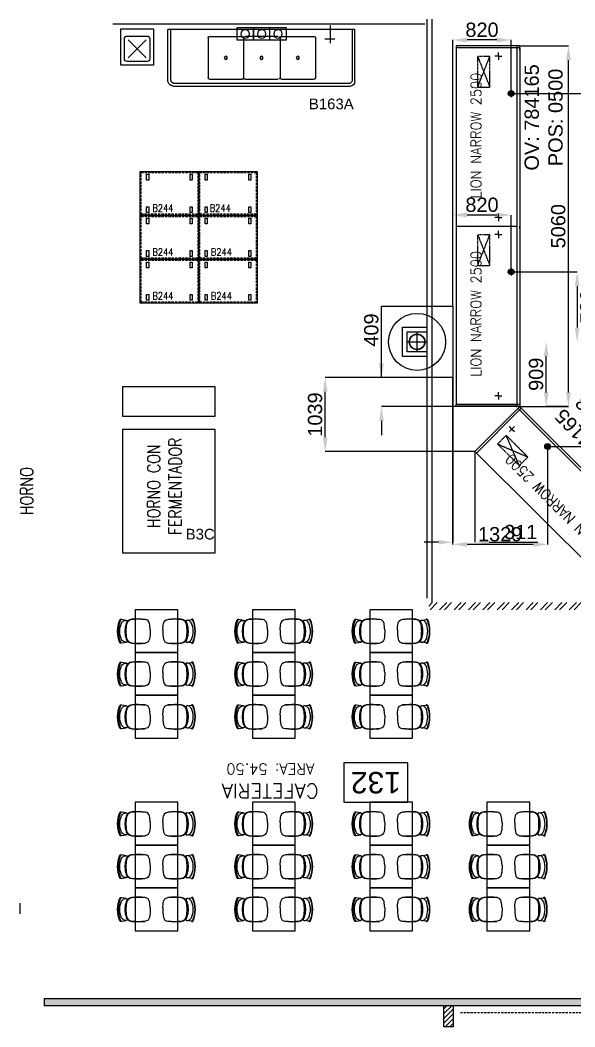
# Model space of a CAD drawing. Header units: millimetres. Extents: x 1478096 to 1808313, y 619971 to 762366.
# Drawn here: x 1779929 to 1787710, y 653035 to 667153 of the extents above; entities that cross this region are included whole.
import ezdxf
from ezdxf.enums import TextEntityAlignment as Align

# ---------------------------------------------------------------- set-up
doc = ezdxf.new("R2010")
doc.units = ezdxf.units.MM
doc.header["$LTSCALE"] = 10
for name, pattern in [('CENTER', [1.023622, 0.669291, -0.11811, 0.11811, -0.11811]), ('HIDDEN2', [4.7625, 3.175, -1.5875]), ('LZII PM01$0$ME-PM01$0$HIDDEN2', [4.7625, 3.175, -1.5875]), ('TRATTEGGIATA', [0.75, 0.5, -0.25]), ('TRATTEGGIATA2', [0.375, 0.25, -0.125])]:
    doc.linetypes.add(name, pattern=pattern)
for name, color, linetype in [('BANCHI', 3, 'Continuous'), ('COSTAN-EXH-COTAS', 7, 'Continuous'), ('COSTAN-EXH-Desagues', 1, 'Continuous'), ('COSTAN-EXH-NOMENCLATURAS', 7, 'Continuous'), ('DESAGUE MAQUINA', 3, 'Continuous'), ('DESAGUE PISO', 7, 'TRATTEGGIATA'), ('GABINETE', 1, 'Continuous'), ('GOP', 1, 'Continuous'), ('LATERALES', 3, 'Continuous'), ('QUADRO_ELETTRICO', 8, 'Continuous'), ('TESTI20', 3, 'Continuous'), ('TETTO', 3, 'TRATTEGGIATA'), ('ZZCOSTAN-CAM-NOMENCLATURAS', 7, 'Continuous'), ('ZZZZ0_Estructura', 251, 'Continuous'), ('ZZZZA-HATCH-BLOQUE', 241, 'Continuous'), ('ZZZZA-HATCH-DURLOCK', 252, 'Continuous'), ('ZZZZDC-ARQ-0 TEXTOS', 7, 'Continuous'), ('ZZZZDC-ARQ-EQUIP. OFICINAS', 33, 'Continuous'), ('ZZZZDC-ARQ-EQUIP. PREP.', 30, 'Continuous'), ('ZZZZDC-ARQ-MURO BLOQUE', 181, 'Continuous'), ('ZZZZDC-ARQ-PAINEL CAMARA', 151, 'Continuous'), ('ZZZZDC-ARQ-PAINEL DURLOCK', 7, 'Continuous'), ('ZZZZLZII PM01$0$A-Eq. Comestibles', 252, 'Continuous'), ('ZZZZLZII PM01$0$A-TEXTO LOCALES', 2, 'Continuous'), ('ZZZZLZII PM01$0$A_TEXTOS EQUIPAMIENTOS', 2, 'Continuous')]:
    doc.layers.add(name, color=color, linetype=linetype)
doc.styles.add('costan', font='arial.ttf')
doc.styles.add('LZII PM01$0$ME-PM01$0$VAUX', font='romans.shx', dxfattribs={"width": 0.85})
doc.styles.add('LZII PM01$0$romans', font='romans.shx', dxfattribs={"width": 0.8})
doc.styles.add('RE-PLANTABASE(XREF)$1$ARIAL', font='arial.ttf')
doc.styles.get("Standard").update_dxf_attribs({"font": 'arial.ttf'})
doc.styles.add('TESTI15', font='romans.shx', dxfattribs={"width": 0.9, "height": 1.5})
doc.dimstyles.new('COSTAN-DESAGUES', dxfattribs={"dimtxt": 200, "dimasz": 200, "dimexe": 0, "dimexo": 0, "dimgap": 40, "dimtad": 1, "dimdec": 0, "dimzin": 0, "dimdsep": 46, "dimtxsty": 'costan', "dimblk1": 'ARCHTICK', "dimblk2": 'ARCHTICK', "dimcen": 0, "dimclrd": 256, "dimclre": 256, "dimclrt": 256, "dimadec": 0, "dimazin": 0, "dimtfac": 1, "dimtdec": 0, "dimtofl": 0, "dimtmove": 0, "dimatfit": 3, "dimfxl": 0, "dimtolj": 1, "dimtzin": 0, "dimarcsym": 0})
doc.dimstyles.new('COSTAN-MM-100', dxfattribs={"dimtxt": 200, "dimasz": 200, "dimexe": 0, "dimexo": 0, "dimgap": 40, "dimtad": 1, "dimdec": 0, "dimzin": 0, "dimdsep": 46, "dimtxsty": 'costan', "dimblk1": 'ARCHTICK', "dimblk2": 'ARCHTICK', "dimcen": 0, "dimclrd": 256, "dimclre": 256, "dimclrt": 256, "dimadec": 0, "dimazin": 0, "dimtfac": 1, "dimtdec": 0, "dimtofl": 0, "dimtmove": 0, "dimatfit": 3, "dimfxl": 0, "dimtolj": 1, "dimtzin": 0, "dimarcsym": 0})

# ---------------------------------------------------------------- blocks, each defined once
blk = doc.blocks.new('ZZRE-PLANTABASE(XREF)$0$LJ-PLANTA BASE(XREF)$0$SE-PM01$0$LR-PM01$0$SILLA')
at = {"layer": 'ZZZZDC-ARQ-EQUIP. OFICINAS'}
for p, q in [((-0.053, 0.418), (-0.053, 0.434)), ((0.069, 0.418), (0.069, 0.434))]:
    blk.add_line(p, q, dxfattribs=at)
for points in [[(0.229, 0.495, 0.482052), (0.224, 0.524, 0.097119), (0.027, 0.562, 0.097119), (-0.171, 0.524, 0.48266), (-0.175, 0.494)], [(-0.162, 0.412), (-0.175, 0.494, -0.349153), (-0.165, 0.512, -0.09418), (0.027, 0.55, -0.094192), (0.218, 0.512, -0.349216), (0.229, 0.494), (0.216, 0.412)], [(0, 0, -0.036492), (-0.109, 0.012, -0.328643), (-0.178, 0.084, -0.05523), (-0.18, 0.316, -0.340817), (-0.09, 0.41, -0.077917), (0.144, 0.41, -0.200555), (0.214, 0.367, -0.200555)], [(0.214, 0.367, 0.200555), (0.144, 0.41, 0.077917), (-0.09, 0.41, 0.340817), (-0.18, 0.316, 0.054462), (-0.178, 0.088)], [(0, 0, 0.054278), (0.163, 0.012, 0.328643), (0.231, 0.084, 0.05523), (0.233, 0.316, 0.340817), (0.144, 0.41, 0.077917), (-0.09, 0.41, 0.200555), (-0.16, 0.367, 0.200555)], [(-0.16, 0.367, -0.200555), (-0.09, 0.41, -0.077917), (0.144, 0.41, -0.340817), (0.233, 0.316, -0.054462), (0.232, 0.088)]]:
    blk.add_lwpolyline(points, format="xyb", dxfattribs=at)
blk.add_lwpolyline([(-0.137, 0.399, -0.10021), (-0.015, 0.434, -0.045601), (0.069, 0.434, -0.10021), (0.191, 0.399, 0.520466), (0.216, 0.412, 0.340461), (0.169, 0.494, 0.089601), (0.027, 0.525, 0.089601), (-0.115, 0.494, 0.340461), (-0.162, 0.412, 0.520466)], format="xyb", close=True, dxfattribs=at)
blk = doc.blocks.new('ZZRE-PLANTABASE(XREF)$0$LJ-PLANTA BASE(XREF)$0$SE-COME$0$LR-COME$0$B41')
for p, q in [((-0.4064, -0.127), (-0.1524, 0.127)), ((-0.1524, -0.127), (-0.4064, 0.127))]:
    blk.add_line(p, q)
blk.add_lwpolyline([(0, 0.2286), (0, -0.2286), (-0.508, -0.2286), (-0.508, 0.2286)], close=True)
blk.add_lwpolyline([(-0.4191, -0.1778, -0.4142136), (-0.4572, -0.1397), (-0.4572, 0.1397, -0.4142136), (-0.4191, 0.1778), (-0.1397, 0.1778, -0.4142136), (-0.1016, 0.1397), (-0.1016, -0.1397, -0.4142136), (-0.1397, -0.1778)], format="xyb", close=True)
blk = doc.blocks.new('ZZRE-PLANTABASE(XREF)$0$MESADA163')
for p, q in [((-2.622, 0.73), (-2.622, 0)), ((-2.582, 0.71), (-2.582, 0)), ((-0.07, 0.8), (-2.54, 0.8)), ((-0.09, 0.76), (-2.52, 0.76)), ((-0.04, 0), (-0.04, 0.718)), ((-2.06, 0.12), (-2.06, 0.68)), ((-2.04, 0.7), (-1.58, 0.7)), ((-1.56, 0.12), (-1.56, 0.68)), ((-1.54, 0.7), (-1.08, 0.7)), ((-1.05, 0.12), (-1.05, 0.68)), ((-1.03, 0.7), (-0.57, 0.7)), ((-0.55, 0.12), (-0.55, 0.68)), ((-1.193, 0.153), (-1.193, -0.024)), ((-0.348, -0.053), (-0.348, 0.192)), ((0, 0), (-2.622, 0)), ((-2.04, 0.1), (-1.58, 0.1)), ((-1.08, 0.1), (-1.54, 0.1)), ((-1.03, 0.1), (-0.57, 0.1)), ((-0.42, 0.135), (-0.28, 0.135))]:
    blk.add_line(p, q)
at = {"ltscale": 200}
blk.add_line((0, 0.73), (0, 0), dxfattribs=at)
for points in [[(-1.422, 0.153), (-1.652, 0.153), (-1.652, -0.024), (-1.422, -0.024)], [(-0.963, 0.153), (-1.422, 0.153), (-1.422, -0.024), (-0.963, -0.024)]]:
    blk.add_lwpolyline(points, close=True)
for centre, radius in [((-1.81, 0.4), 0.0222), ((-1.31, 0.4), 0.0222), ((-0.8, 0.4), 0.0222), ((-1.537, 0.065), 0.0603), ((-1.307, 0.065), 0.0603), ((-1.078, 0.065), 0.0603)]:
    blk.add_circle(centre, radius)
for centre, radius, start, end in [((-2.536, 0.712), 0.0882, 92.3533, 168.1387), ((-2.526, 0.703), 0.0571, 83.9382, 173.2035), ((-0.086, 0.714), 0.0462, 355.0846, 94.9163), ((-0.074, 0.726), 0.0742, 3.1268, 86.8741), ((-2.04, 0.68), 0.02, 90.0005, 180.0005), ((-1.58, 0.68), 0.02, 0.0005, 90.0005), ((-1.566, 0.694), 0.0063, 0.0005, 90.0005), ((-1.54, 0.68), 0.02, 90.0005, 180.0005), ((-1.553, 0.694), 0.0063, 90.0005, 180.0005), ((-1.07, 0.68), 0.02, 0.0005, 90.0005), ((-1.03, 0.68), 0.02, 90.0005, 180.0005), ((-0.57, 0.68), 0.02, 0.0005, 90.0005), ((-2.04, 0.12), 0.02, 180.0005, 270.0005), ((-1.58, 0.12), 0.02, 270.0005, 0.0005), ((-1.54, 0.12), 0.02, 180.0005, 270.0005), ((-1.07, 0.12), 0.02, 270.0005, 0.0005), ((-1.03, 0.12), 0.02, 180.0005, 270.0005), ((-0.57, 0.12), 0.02, 270.0005, 0.0005)]:
    blk.add_arc(centre, radius, start, end)
blk = doc.blocks.new('LI_TL1_N_250')
at = {"layer": 'DESAGUE MAQUINA'}
for p, q in [((122, -590), (122, -540)), ((2385, -590), (2385, -540)), ((122, -590), (72, -590)), ((122, -590), (122, -640)), ((122, -590), (172, -590)), ((2385, -590), (2335, -590)), ((2385, -590), (2385, -640)), ((2385, -590), (2435, -590))]:
    blk.add_line(p, q, dxfattribs=at)
at = {"layer": 'DESAGUE PISO'}
for p, q in [((1910, -770), (1810, -770)), ((1860, -720), (1860, -820))]:
    blk.add_line(p, q, dxfattribs=at)
at = {"layer": 'GABINETE'}
for p, q in [((2500, 0), (0, 0)), ((0, 0), (0, -855)), ((0, -855), (2500, -855)), ((2500, -890), (0, -890))]:
    blk.add_line(p, q, dxfattribs=at)
at = {"layer": 'LATERALES'}
for p, q in [((2500, -890), (0, -890)), ((2470, -890), (2500, -890))]:
    blk.add_line(p, q, dxfattribs=at)
at = {"layer": 'QUADRO_ELETTRICO', "linetype": 'TRATTEGGIATA2'}
for p, q in [((1950, -300), (2380, -300)), ((1950, -300), (2380, -470)), ((2380, -300), (1950, -470)), ((1950, -300), (1950, -470)), ((2380, -470), (2380, -300)), ((1950, -470), (2380, -470))]:
    blk.add_line(p, q, dxfattribs=at)
at = {"layer": 'TESTI20', "style": 'TESTI15', "width": 0.9}
blk.add_text('LION NARROW 2500', height=148, dxfattribs=at).set_placement((1271, -276), align=Align.MIDDLE)
blk = doc.blocks.new('*D451')
at = {"layer": 'COSTAN-EXH-COTAS', "lineweight": -2, "transparency": 16777216}
for p, q in [((1786937, 666793), (1787619, 666793)), ((1787619, 661933), (1787619, 666593)), ((1786937, 661733), (1787619, 661733))]:
    blk.add_line(p, q, dxfattribs=at)
at = {"layer": 'COSTAN-EXH-COTAS', "transparency": 16777216}
for points in [[(1787586, 666593), (1787653, 666593), (1787619, 666793)], [(1787586, 661933), (1787653, 661933), (1787619, 661733)]]:
    blk.add_solid(points, dxfattribs=at)
at = {"layer": 'Defpoints', "color": 0, "transparency": 16777216}
for p in [(1786937, 666793), (1787619, 666793), (1786937, 661733)]:
    blk.add_point(p, dxfattribs=at)
at = {"layer": 'COSTAN-EXH-COTAS', "transparency": 16777216, "insert": (1787477, 664263), "char_height": 200, "attachment_point": 5, "rotation": 90, "style": 'costan'}
blk.add_mtext('\\A1;5060', dxfattribs=at)
blk = doc.blocks.new('_ARCHTICK')
at = {"color": 0, "linetype": 'ByBlock', "const_width": 0.15}
blk.add_lwpolyline([(-0.5, -0.5), (0.5, 0.5)], dxfattribs=at)
blk = doc.blocks.new('*D455')
at = {"layer": 'COSTAN-EXH-COTAS', "lineweight": -2, "transparency": 16777216}
for p, q in [((1784997, 662341), (1784997, 663072)), ((1785997, 662141), (1784997, 662141)), ((1786047, 661733), (1784997, 661733)), ((1784997, 661533), (1784997, 661333))]:
    blk.add_line(p, q, dxfattribs=at)
at = {"layer": 'COSTAN-EXH-COTAS', "transparency": 16777216}
for points in [[(1784964, 662341), (1785030, 662341), (1784997, 662141)], [(1784964, 661533), (1785030, 661533), (1784997, 661733)]]:
    blk.add_solid(points, dxfattribs=at)
at = {"layer": 'Defpoints', "color": 0, "transparency": 16777216}
for p in [(1784997, 662141), (1785997, 662141, 0), (1786047, 661733)]:
    blk.add_point(p, dxfattribs=at)
at = {"layer": 'COSTAN-EXH-COTAS', "transparency": 16777216, "insert": (1784855, 662807), "char_height": 200, "attachment_point": 5, "rotation": 90, "style": 'costan'}
blk.add_mtext('\\A1;409', dxfattribs=at)
blk = doc.blocks.new('*D456')
at = {"layer": 'COSTAN-EXH-COTAS', "lineweight": -2, "transparency": 16777216}
for p, q in [((1784997, 662141), (1784208, 662141)), ((1784208, 661303), (1784208, 661941)), ((1786308, 661103), (1784208, 661103))]:
    blk.add_line(p, q, dxfattribs=at)
at = {"layer": 'COSTAN-EXH-COTAS', "transparency": 16777216}
for points in [[(1784174, 661941), (1784241, 661941), (1784208, 662141)], [(1784174, 661303), (1784241, 661303), (1784208, 661103)]]:
    blk.add_solid(points, dxfattribs=at)
at = {"layer": 'Defpoints', "color": 0, "transparency": 16777216}
for p in [(1784208, 662141), (1784997, 662141, 0), (1786308, 661103)]:
    blk.add_point(p, dxfattribs=at)
at = {"layer": 'COSTAN-EXH-COTAS', "transparency": 16777216, "insert": (1784066, 661622), "char_height": 200, "attachment_point": 5, "rotation": 90, "style": 'costan'}
blk.add_mtext('\\A1;1039', dxfattribs=at)
blk = doc.blocks.new('*D297')
at = {"layer": 'COSTAN-EXH-COTAS', "lineweight": -2, "transparency": 16777216}
for p, q in [((1785997, 662141), (1785997, 659832)), ((1786308, 661103), (1786308, 659832)), ((1785797, 659832), (1785597, 659832)), ((1786508, 659832), (1787191, 659832))]:
    blk.add_line(p, q, dxfattribs=at)
at = {"layer": 'COSTAN-EXH-COTAS', "transparency": 16777216}
for points in [[(1785797, 659865), (1785797, 659799), (1785997, 659832)], [(1786508, 659865), (1786508, 659799), (1786308, 659832)]]:
    blk.add_solid(points, dxfattribs=at)
at = {"layer": 'Defpoints', "color": 0, "transparency": 16777216}
for p in [(1785997, 662141), (1786308, 661103), (1786308, 659832)]:
    blk.add_point(p, dxfattribs=at)
at = {"layer": 'COSTAN-EXH-COTAS', "transparency": 16777216, "insert": (1786950, 659974), "char_height": 200, "attachment_point": 5, "style": 'costan'}
blk.add_mtext('\\A1;311', dxfattribs=at)
blk = doc.blocks.new('COSTAN-REFERENCIA DE DESAGÜES')
at = {"layer": 'COSTAN-EXH-Desagues'}
blk.add_hatch(color=256, dxfattribs=at).paths.add_polyline_path([(40, 0, 1), (-40, 0, 1)])
blk.add_circle((0, 0), 40, dxfattribs=at)
blk = doc.blocks.new('*D303')
at = {"layer": 'COSTAN-EXH-Desagues', "lineweight": -2, "transparency": 16777216}
for p, q in [((1787326, 661175), (1787326, 659801)), ((1787126, 659801), (1786197, 659801))]:
    blk.add_line(p, q, dxfattribs=at)
at = {"layer": 'COSTAN-EXH-Desagues', "transparency": 16777216}
for points in [[(1786197, 659834), (1786197, 659767), (1785997, 659801)], [(1787126, 659834), (1787126, 659767), (1787326, 659801)]]:
    blk.add_solid(points, dxfattribs=at)
at = {"layer": 'Defpoints', "color": 0, "transparency": 16777216}
for p in [(1787326, 661175), (1785997, 659801), (1785997, 659801)]:
    blk.add_point(p, dxfattribs=at)
at = {"layer": 'COSTAN-EXH-Desagues', "transparency": 16777216, "insert": (1786662, 659943), "char_height": 200, "attachment_point": 5, "style": 'costan'}
blk.add_mtext('\\A1;1329', dxfattribs=at)
blk = doc.blocks.new('*D304')
at = {"layer": 'COSTAN-EXH-Desagues', "lineweight": -2, "transparency": 16777216}
for p, q in [((1788700, 662641), (1788700, 662641)), ((1788700, 661375), (1788700, 662441)), ((1787326, 661175), (1788700, 661175))]:
    blk.add_line(p, q, dxfattribs=at)
at = {"layer": 'COSTAN-EXH-Desagues', "transparency": 16777216}
for points in [[(1788733, 662441), (1788666, 662441), (1788700, 662641)], [(1788733, 661375), (1788666, 661375), (1788700, 661175)]]:
    blk.add_solid(points, dxfattribs=at)
at = {"layer": 'Defpoints', "color": 0, "transparency": 16777216}
for p in [(1788700, 662641), (1788700, 662641), (1787326, 661175)]:
    blk.add_point(p, dxfattribs=at)
at = {"layer": 'COSTAN-EXH-Desagues', "transparency": 16777216, "insert": (1788842, 661908), "char_height": 200, "attachment_point": 5, "rotation": 270.0002, "style": 'costan'}
blk.add_mtext('\\A1;1467', dxfattribs=at)
blk = doc.blocks.new('*D405')
at = {"layer": 'COSTAN-EXH-Desagues', "lineweight": -2, "transparency": 16777216}
for p, q in [((1786617, 666875), (1786197, 666875)), ((1786817, 666123), (1786817, 666875))]:
    blk.add_line(p, q, dxfattribs=at)
at = {"layer": 'COSTAN-EXH-Desagues', "transparency": 16777216}
for points in [[(1786197, 666908), (1786197, 666841), (1785997, 666875)], [(1786617, 666908), (1786617, 666841), (1786817, 666875)]]:
    blk.add_solid(points, dxfattribs=at)
at = {"layer": 'Defpoints', "color": 0, "transparency": 16777216}
for p in [(1785997, 666875), (1785997, 666875), (1786817, 666123)]:
    blk.add_point(p, dxfattribs=at)
at = {"layer": 'COSTAN-EXH-Desagues', "transparency": 16777216, "insert": (1786407, 667017), "char_height": 200, "attachment_point": 5, "style": 'costan'}
blk.add_mtext('\\A1;820', dxfattribs=at)
blk = doc.blocks.new('*D406')
at = {"layer": 'COSTAN-EXH-Desagues', "lineweight": -2, "transparency": 16777216}
for p, q in [((1786817, 666123), (1788700, 666123)), ((1788700, 665923), (1788700, 662841)), ((1788700, 662641), (1788700, 662641))]:
    blk.add_line(p, q, dxfattribs=at)
at = {"layer": 'COSTAN-EXH-Desagues', "transparency": 16777216}
for points in [[(1788733, 665923), (1788666, 665923), (1788700, 666123)], [(1788733, 662841), (1788666, 662841), (1788700, 662641)]]:
    blk.add_solid(points, dxfattribs=at)
at = {"layer": 'Defpoints', "color": 0, "transparency": 16777216}
for p in [(1786817, 666123), (1788700, 662641), (1788700, 662641)]:
    blk.add_point(p, dxfattribs=at)
at = {"layer": 'COSTAN-EXH-Desagues', "transparency": 16777216, "insert": (1788842, 664382), "char_height": 200, "attachment_point": 5, "rotation": 270.0002, "style": 'costan'}
blk.add_mtext('\\A1;3482', dxfattribs=at)
blk = doc.blocks.new('*D408')
at = {"layer": 'COSTAN-EXH-Desagues', "lineweight": -2, "transparency": 16777216}
for p, q in [((1786617, 664420), (1786197, 664420)), ((1786817, 663623), (1786817, 664420))]:
    blk.add_line(p, q, dxfattribs=at)
at = {"layer": 'COSTAN-EXH-Desagues', "transparency": 16777216}
for points in [[(1786197, 664454), (1786197, 664387), (1785997, 664420)], [(1786617, 664454), (1786617, 664387), (1786817, 664420)]]:
    blk.add_solid(points, dxfattribs=at)
at = {"layer": 'Defpoints', "color": 0, "transparency": 16777216}
for p in [(1785997, 664420), (1785997, 664420), (1786817, 663623)]:
    blk.add_point(p, dxfattribs=at)
at = {"layer": 'COSTAN-EXH-Desagues', "transparency": 16777216, "insert": (1786407, 664563), "char_height": 200, "attachment_point": 5, "style": 'costan'}
blk.add_mtext('\\A1;820', dxfattribs=at)
blk = doc.blocks.new('*D409')
at = {"layer": 'COSTAN-EXH-Desagues', "lineweight": -2, "transparency": 16777216}
for p, q in [((1786817, 663623), (1787741, 663623)), ((1787741, 663423), (1787741, 662841)), ((1787744, 662641), (1787741, 662641))]:
    blk.add_line(p, q, dxfattribs=at)
at = {"layer": 'COSTAN-EXH-Desagues', "transparency": 16777216}
for points in [[(1787775, 663423), (1787708, 663423), (1787741, 663623)], [(1787775, 662841), (1787708, 662841), (1787741, 662641)]]:
    blk.add_solid(points, dxfattribs=at)
at = {"layer": 'Defpoints', "color": 0, "transparency": 16777216}
for p in [(1786817, 663623), (1787741, 662641), (1787744, 662641)]:
    blk.add_point(p, dxfattribs=at)
at = {"layer": 'COSTAN-EXH-Desagues', "transparency": 16777216, "insert": (1787883, 663132), "char_height": 200, "attachment_point": 5, "rotation": 270.0002, "style": 'costan'}
blk.add_mtext('\\A1;982', dxfattribs=at)
blk = doc.blocks.new('*D412')
at = {"layer": 'COSTAN-EXH-COTAS', "lineweight": -2, "transparency": 16777216}
for p, q in [((1787308, 661933), (1787308, 662441)), ((1787619, 661733), (1787308, 661733))]:
    blk.add_line(p, q, dxfattribs=at)
at = {"layer": 'COSTAN-EXH-COTAS', "transparency": 16777216}
for points in [[(1787275, 662441), (1787341, 662441), (1787308, 662641)], [(1787275, 661933), (1787341, 661933), (1787308, 661733)]]:
    blk.add_solid(points, dxfattribs=at)
at = {"layer": 'Defpoints', "color": 0, "transparency": 16777216}
for p in [(1787308, 662641), (1787308, 662641), (1787619, 661733)]:
    blk.add_point(p, dxfattribs=at)
at = {"layer": 'COSTAN-EXH-COTAS', "transparency": 16777216, "insert": (1787166, 662187), "char_height": 200, "attachment_point": 5, "rotation": 90, "style": 'costan'}
blk.add_mtext('\\A1;909', dxfattribs=at)

msp = doc.modelspace()

# ---------------------------------------------------------------- hatches: boundary and pattern name
at = {"layer": 'ZZZZ0_Estructura'}
h = msp.add_hatch(dxfattribs=at)
h.set_pattern_fill('ANSI31', color=256, scale=2, angle=-180, style=0)
h.set_pattern_definition([(225, (3334951.956, 1199047.1595), (4.49012806, -4.49012806), [])])
h.paths.add_polyline_path([(1785386.886, 662641.466, 1), (1785606.886, 662641.466, 1)])
h.paths.add_polyline_path([(1785391.686, 662641.466, 1), (1785602.086, 662641.466, 1)], flags=16)
at = {"layer": 'ZZZZA-HATCH-BLOQUE'}
h = msp.add_hatch(dxfattribs=at)
h.set_pattern_fill('ANSI31', color=256, scale=15, angle=180)
h.set_pattern_definition([(225, (3417871.985, 1373140.393), (33.6759605, -33.6759605), [])])
h.paths.add_polyline_path([(1785873.803, 653035.45), (1786003.803, 653035.45), (1786003.803, 653335.45), (1785873.803, 653335.45)])
at = {"layer": 'ZZZZA-HATCH-DURLOCK'}
h = msp.add_hatch(dxfattribs=at)
h.set_pattern_fill('ANSI32', color=256, scale=15, angle=180)
h.set_pattern_definition([(225, (3417871.99, 1373140.4), (101.027881, -101.027881), []), (225, (3417804.63, 1373140.4), (101.027881, -101.027881), [])])
h.paths.add_polyline_path([(1785661.856, 658885.45), (1789146.844, 658885.45), (1789146.844, 658985.45), (1785661.856, 658985.45)])
h = msp.add_hatch(color=256, dxfattribs=at)
h.dxf.hatch_style = 1
h.paths.add_polyline_path([(1780267.795, 653335.45), (1789146.853, 653335.45), (1789146.852, 653435.45), (1780267.795, 653435.45)])

# ---------------------------------------------------------------- linework, layer by layer
at = {"extrusion": (5.01097e-05, 3.19448e-06, 1), "elevation": 91.52}
for points in [[(1782433.972, 664415.68), (1781613.097, 664415.667), (1781613.087, 665030.872), (1782433.963, 665030.884)], [(1781733.089, 664910.874), (1781703.089, 664910.873), (1781703.088, 664990.873), (1781733.088, 664990.874)], [(1782343.965, 664910.883), (1782313.965, 664910.883), (1782313.963, 664990.883), (1782343.963, 664990.883)], [(1783254.847, 664415.692), (1782433.972, 664415.68), (1782433.963, 665030.884), (1783254.838, 665030.897)], [(1782553.965, 664910.886), (1782523.965, 664910.886), (1782523.963, 664990.886), (1782553.963, 664990.886)], [(1783164.84, 664910.895), (1783134.84, 664910.895), (1783134.839, 664990.895), (1783164.839, 664990.895)], [(1781733.096, 664455.669), (1781703.096, 664455.669), (1781703.095, 664535.669), (1781733.095, 664535.669)], [(1782343.971, 664455.678), (1782313.971, 664455.678), (1782313.97, 664535.678), (1782343.97, 664535.678)], [(1782553.971, 664455.681), (1782523.971, 664455.681), (1782523.97, 664535.681), (1782553.97, 664535.681)], [(1783164.847, 664455.691), (1783134.847, 664455.69), (1783134.846, 664535.69), (1783164.846, 664535.691)], [(1782433.981, 663800.475), (1781613.106, 663800.462), (1781613.097, 664415.667), (1782433.972, 664415.68)], [(1783254.857, 663800.487), (1782433.981, 663800.475), (1782433.972, 664415.68), (1783254.847, 664415.692)], [(1781733.098, 664295.669), (1781703.098, 664295.669), (1781703.097, 664375.669), (1781733.097, 664375.669)], [(1782343.974, 664295.678), (1782313.974, 664295.678), (1782313.973, 664375.678), (1782343.973, 664375.678)], [(1782553.974, 664295.681), (1782523.974, 664295.681), (1782523.973, 664375.681), (1782553.973, 664375.681)], [(1783164.849, 664295.691), (1783134.849, 664295.69), (1783134.848, 664375.69), (1783164.848, 664375.691)], [(1781733.105, 663840.464), (1781703.105, 663840.464), (1781703.104, 663920.464), (1781733.104, 663920.464)], [(1782343.981, 663840.473), (1782313.981, 663840.473), (1782313.979, 663920.473), (1782343.979, 663920.473)], [(1782553.981, 663840.476), (1782523.981, 663840.476), (1782523.979, 663920.476), (1782553.979, 663920.476)], [(1783164.856, 663840.486), (1783134.856, 663840.485), (1783134.855, 663920.485), (1783164.855, 663920.486)], [(1782433.991, 663185.27), (1781613.115, 663185.257), (1781613.106, 663800.462), (1782433.981, 663800.475)], [(1781733.108, 663680.464), (1781703.108, 663680.464), (1781703.106, 663760.464), (1781733.106, 663760.464)], [(1782343.983, 663680.473), (1782313.983, 663680.473), (1782313.982, 663760.473), (1782343.982, 663760.473)], [(1783254.866, 663185.282), (1782433.991, 663185.27), (1782433.981, 663800.475), (1783254.857, 663800.487)], [(1782553.983, 663680.476), (1782523.983, 663680.476), (1782523.982, 663760.476), (1782553.982, 663760.476)], [(1783164.858, 663680.486), (1783134.858, 663680.485), (1783134.857, 663760.485), (1783164.857, 663760.486)], [(1781733.115, 663225.259), (1781703.115, 663225.259), (1781703.113, 663305.259), (1781733.113, 663305.259)], [(1782343.99, 663225.268), (1782313.99, 663225.268), (1782313.989, 663305.268), (1782343.989, 663305.268)], [(1782553.99, 663225.272), (1782523.99, 663225.271), (1782523.989, 663305.271), (1782553.989, 663305.272)], [(1783164.865, 663225.281), (1783134.865, 663225.28), (1783134.864, 663305.28), (1783164.864, 663305.281)]]:
    msp.add_lwpolyline(points, close=True, dxfattribs=at)
at = {"linetype": 'LZII PM01$0$ME-PM01$0$HIDDEN2', "extrusion": (5.01097e-05, 3.19448e-06, 1), "elevation": 91.52}
for points in [[(1782418.972, 664430.679), (1781628.096, 664430.667), (1781628.088, 665015.872), (1782418.963, 665015.884)], [(1783239.847, 664430.692), (1782448.972, 664430.68), (1782448.963, 665015.885), (1783239.838, 665015.897)], [(1782418.981, 663815.474), (1781628.106, 663815.463), (1781628.097, 664400.667), (1782418.972, 664400.679)], [(1783239.856, 663815.487), (1782448.981, 663815.475), (1782448.972, 664400.68), (1783239.848, 664400.692)], [(1782418.99, 663200.27), (1781628.115, 663200.258), (1781628.106, 663785.463), (1782418.982, 663785.474)], [(1783239.866, 663200.282), (1782448.99, 663200.27), (1782448.982, 663785.475), (1783239.857, 663785.487)]]:
    msp.add_lwpolyline(points, close=True, dxfattribs=at)
at = {"layer": 'BANCHI'}
for p, q in [((1786901.616, 666762.95), (1786901.616, 666777.95)), ((1786901.616, 661762.95), (1786901.616, 661747.95)), ((1786933.148, 661686.983), (1786922.526, 661697.574))]:
    msp.add_line(p, q, dxfattribs=at)
for points in [[(1786936.616, 666762.95), (1786936.616, 666792.95, -1.330334442), (1786936.616, 666792.95), (1786046.616, 666792.95), (1786046.616, 666762.95)], [(1786936.616, 661762.95), (1786936.616, 661732.95, 1.330334442), (1786936.616, 661732.95), (1786046.616, 661732.95), (1786046.616, 661762.95)], [(1786957.86, 661711.768), (1786936.616, 661732.95, -1.330334442), (1786936.616, 661732.95), (1786308.227, 661102.69), (1786329.472, 661081.508)]]:
    msp.add_lwpolyline(points, format="xyb", dxfattribs=at)
for centre, start, end in [((1786886.616, 666777.95), 0, 90), ((1786886.616, 661747.95), 270, 0), ((1786911.935, 661686.951), 45.0851907, 135.0851907)]:
    msp.add_arc(centre, 15, start, end, dxfattribs=at)
at = {"layer": 'COSTAN-EXH-Desagues'}
for p, q in [((1785996.886, 663141.466), (1785996.886, 666874.727)), ((1785996.886, 659800.527), (1785996.886, 662141.466))]:
    msp.add_line(p, q, dxfattribs=at)
at = {"layer": 'GOP'}
for p, q in [((1786896.616, 666762.95), (1786046.616, 666762.95)), ((1786901.616, 666762.95), (1786046.616, 666762.95)), ((1786896.616, 661762.95), (1786046.616, 661762.95)), ((1786901.616, 661762.95), (1786046.616, 661762.95)), ((1786933.148, 661686.983), (1786329.472, 661081.508)), ((1786929.618, 661683.442), (1786329.472, 661081.508))]:
    msp.add_line(p, q, dxfattribs=at)
at = {"layer": 'TETTO'}
for p, q in [((1786936.616, 666762.95), (1786896.616, 666762.95)), ((1786936.616, 661762.95), (1786896.616, 661762.95)), ((1786957.86, 661711.768), (1786929.618, 661683.442))]:
    msp.add_line(p, q, dxfattribs=at)
at = {"layer": 'ZZZZ0_Estructura'}
for p, q in [((1785496.886, 662497.775, 0.034), (1785496.886, 662785.156, 0.034)), ((1785353.195, 662641.466, 0.034), (1785640.576, 662641.466, 0.034))]:
    msp.add_line(p, q, dxfattribs=at)
at = {"layer": 'ZZZZ0_Estructura', "elevation": 0.034}
msp.add_lwpolyline([(1785996.886, 662141.466), (1784996.886, 662141.466), (1784996.886, 663141.466), (1785996.886, 663141.466)], close=True, dxfattribs=at)
at = {"layer": 'ZZZZ0_Estructura'}
for radius in [400, 110, 105.2]:
    msp.add_circle((1785496.886, 662641.466, 0.034), radius, dxfattribs=at)
at = {"layer": 'ZZZZDC-ARQ-0 TEXTOS'}
msp.add_lwpolyline([(1784468.383, 656736.834), (1784468.383, 656186.834), (1785368.383, 656186.834), (1785368.383, 656736.834)], close=True, dxfattribs=at)
at = {"layer": 'ZZZZDC-ARQ-EQUIP. OFICINAS'}
msp.add_line((1779928.788, 654618.355), (1779928.788, 654768.355), dxfattribs=at)
for points in [[(1781541.746, 658885.45), (1781541.746, 658285.45), (1782141.746, 658285.45), (1782141.746, 658885.45)], [(1783186.769, 658885.45), (1783186.769, 658285.45), (1783786.769, 658285.45), (1783786.769, 658885.45)], [(1784831.793, 658885.45), (1784831.793, 658285.45), (1785431.793, 658285.45), (1785431.793, 658885.45)], [(1781541.746, 658285.45), (1781541.746, 657685.45), (1782141.746, 657685.45), (1782141.746, 658285.45)], [(1783186.769, 658285.45), (1783186.769, 657685.45), (1783786.769, 657685.45), (1783786.769, 658285.45)], [(1784831.793, 658285.45), (1784831.793, 657685.45), (1785431.793, 657685.45), (1785431.793, 658285.45)], [(1781541.746, 657685.45), (1781541.746, 657085.45), (1782141.746, 657085.45), (1782141.746, 657685.45)], [(1783186.769, 657685.45), (1783186.769, 657085.45), (1783786.769, 657085.45), (1783786.769, 657685.45)], [(1784831.793, 657685.45), (1784831.793, 657085.45), (1785431.793, 657085.45), (1785431.793, 657685.45)], [(1781541.746, 656184.155), (1781541.746, 655584.155), (1782141.746, 655584.155), (1782141.746, 656184.155)], [(1783186.769, 656184.155), (1783186.769, 655584.155), (1783786.769, 655584.155), (1783786.769, 656184.155)], [(1784831.793, 656184.155), (1784831.793, 655584.155), (1785431.793, 655584.155), (1785431.793, 656184.155)], [(1786476.816, 656184.155), (1786476.816, 655584.155), (1787076.816, 655584.155), (1787076.816, 656184.155)], [(1781541.746, 655584.155), (1781541.746, 654984.155), (1782141.746, 654984.155), (1782141.746, 655584.155)], [(1783186.769, 655584.155), (1783186.769, 654984.155), (1783786.769, 654984.155), (1783786.769, 655584.155)], [(1784831.793, 655584.155), (1784831.793, 654984.155), (1785431.793, 654984.155), (1785431.793, 655584.155)], [(1786476.816, 655584.155), (1786476.816, 654984.155), (1787076.816, 654984.155), (1787076.816, 655584.155)], [(1781541.746, 654984.155), (1781541.746, 654384.155), (1782141.746, 654384.155), (1782141.746, 654984.155)], [(1783186.769, 654984.155), (1783186.769, 654384.155), (1783786.769, 654384.155), (1783786.769, 654984.155)], [(1784831.793, 654984.155), (1784831.793, 654384.155), (1785431.793, 654384.155), (1785431.793, 654984.155)], [(1786476.816, 654984.155), (1786476.816, 654384.155), (1787076.816, 654384.155), (1787076.816, 654984.155)]]:
    msp.add_lwpolyline(points, close=True, dxfattribs=at)
at = {"layer": 'ZZZZDC-ARQ-MURO BLOQUE'}
msp.add_lwpolyline([(1785873.803, 653035.45), (1785873.803, 653335.45), (1786003.803, 653335.45), (1786003.803, 653035.45)], close=True, dxfattribs=at)
at = {"layer": 'ZZZZDC-ARQ-PAINEL CAMARA'}
for p, q in [((1781228.737, 667103.222), (1785605.652, 667103.221)), ((1785638.782, 662848.285), (1785638.782, 667168.221)), ((1785703.782, 667168.221), (1785703.782, 658985.45)), ((1785638.782, 659045.45), (1785638.782, 665074.194)), ((1785703.782, 665074.194), (1785703.782, 658985.45)), ((1785638.782, 662499.71), (1785638.782, 662783.285)), ((1785638.782, 659050.45), (1785638.782, 662434.71))]:
    msp.add_line(p, q, dxfattribs=at)
for points in [[(1785638.782, 662434.71), (1785290.207, 662434.71), (1785290.207, 662848.286), (1785638.782, 662848.285)], [(1785638.782, 662499.71), (1785355.207, 662499.71), (1785355.207, 662783.285), (1785638.782, 662783.285)]]:
    msp.add_lwpolyline(points, dxfattribs=at)
at = {"layer": 'ZZZZDC-ARQ-PAINEL DURLOCK'}
for p, q in [((1780267.795, 653435.45), (1789146.852, 653435.45)), ((1780267.795, 653435.45), (1780267.795, 653335.45)), ((1780267.795, 653335.45), (1789146.853, 653335.45))]:
    msp.add_line(p, q, dxfattribs=at)
at = {"layer": 'ZZZZDC-ARQ-PAINEL DURLOCK', "linetype": 'HIDDEN2'}
msp.add_line((1786103.803, 653235.45), (1794193.078, 653235.45), dxfattribs=at)
at = {"layer": 'ZZZZLZII PM01$0$A-Eq. Comestibles', "extrusion": (-1.83293e-06, 5.01097e-05, 1), "elevation": 29.795}
for points in [[(1781364.871, 661599.245), (1782664.871, 661599.265), (1782664.865, 662009.265), (1781364.865, 662009.245)], [(1781364.9, 659681.058), (1782664.9, 659681.077), (1782664.874, 661411.077), (1781364.874, 661411.058)]]:
    msp.add_lwpolyline(points, close=True, dxfattribs=at)

# ---------------------------------------------------------------- block references
at = {"layer": 'COSTAN-EXH-Desagues'}
for p in [(1786816.616, 666122.95), (1786816.616, 663622.95), (1787326.354, 661174.915)]:
    msp.add_blockref('COSTAN-REFERENCIA DE DESAGÜES', p, dxfattribs=at)
at = {"layer": 'ZZCOSTAN-CAM-NOMENCLATURAS'}
for p, rotation in [((1786046.616, 664262.95), 89.99999999999999), ((1786046.616, 661762.95), 89.99999999999999), ((1788099.865, 659316.372), 135.0851907409561)]:
    msp.add_blockref('LI_TL1_N_250', p, dxfattribs=dict(at, rotation=rotation))
at = {"layer": 'ZZZZDC-ARQ-EQUIP. OFICINAS', "yscale": 811.6857886734579}
for p, xscale, zscale, rotation in [((1781752.716, 658604.852), -811.6857886734579, 811.6857886735244, 90), ((1781930.777, 658604.852), 811.6857886734579, 811.6857886734579, 270), ((1783397.739, 658604.852), -811.6857886734579, 811.6857886735244, 90), ((1783575.8, 658604.852), 811.6857886734579, 811.6857886734579, 270), ((1785042.762, 658604.852), -811.6857886734579, 811.6857886735244, 90), ((1785220.823, 658604.852), 811.6857886734579, 811.6857886734579, 270), ((1781752.716, 658004.852), -811.6857886734579, 811.6857886735244, 90), ((1781930.777, 658004.852), 811.6857886734579, 811.6857886734579, 270), ((1783397.739, 658004.852), -811.6857886734579, 811.6857886735244, 90), ((1783575.8, 658004.852), 811.6857886734579, 811.6857886734579, 270), ((1785042.762, 658004.852), -811.6857886734579, 811.6857886735244, 90), ((1785220.823, 658004.852), 811.6857886734579, 811.6857886734579, 270), ((1781752.716, 657404.852), -811.6857886734579, 811.6857886735244, 90), ((1781930.777, 657404.852), 811.6857886734579, 811.6857886734579, 270), ((1783397.739, 657404.852), -811.6857886734579, 811.6857886735244, 90), ((1783575.8, 657404.852), 811.6857886734579, 811.6857886734579, 270), ((1785042.762, 657404.852), -811.6857886734579, 811.6857886735244, 90), ((1785220.823, 657404.852), 811.6857886734579, 811.6857886734579, 270), ((1781752.716, 655903.557), -811.6857886734579, 811.6857886735244, 90), ((1781930.777, 655903.557), 811.6857886734579, 811.6857886734579, 270), ((1783397.739, 655903.557), -811.6857886734579, 811.6857886735244, 90), ((1783575.8, 655903.557), 811.6857886734579, 811.6857886734579, 270), ((1785042.762, 655903.557), -811.6857886734579, 811.6857886735244, 90), ((1785220.823, 655903.557), 811.6857886734579, 811.6857886734579, 270), ((1786687.785, 655903.557), -811.6857886734579, 811.6857886735244, 90), ((1786865.846, 655903.557), 811.6857886734579, 811.6857886734579, 270), ((1781752.716, 655303.557), -811.6857886734579, 811.6857886735244, 90), ((1781930.777, 655303.557), 811.6857886734579, 811.6857886734579, 270), ((1783397.739, 655303.557), -811.6857886734579, 811.6857886735244, 90), ((1783575.8, 655303.557), 811.6857886734579, 811.6857886734579, 270), ((1785042.762, 655303.557), -811.6857886734579, 811.6857886735244, 90), ((1785220.823, 655303.557), 811.6857886734579, 811.6857886734579, 270), ((1786687.785, 655303.557), -811.6857886734579, 811.6857886735244, 90), ((1786865.846, 655303.557), 811.6857886734579, 811.6857886734579, 270), ((1781752.716, 654703.557), -811.6857886734579, 811.6857886735244, 90), ((1781930.777, 654703.557), 811.6857886734579, 811.6857886734579, 270), ((1783397.739, 654703.557), -811.6857886734579, 811.6857886735244, 90), ((1783575.8, 654703.557), 811.6857886734579, 811.6857886734579, 270), ((1785042.762, 654703.557), -811.6857886734579, 811.6857886735244, 90), ((1785220.823, 654703.557), 811.6857886734579, 811.6857886734579, 270), ((1786687.785, 654703.557), -811.6857886734579, 811.6857886735244, 90), ((1786865.846, 654703.557), 811.6857886734579, 811.6857886734579, 270)]:
    msp.add_blockref('ZZRE-PLANTABASE(XREF)$0$LJ-PLANTA BASE(XREF)$0$SE-PM01$0$LR-PM01$0$SILLA', p, dxfattribs=dict(at, xscale=xscale, zscale=zscale, rotation=rotation))
at = {"layer": 'ZZZZDC-ARQ-EQUIP. PREP.', "yscale": 1000, "zscale": 1000}
for name, p, xscale, rotation in [('ZZRE-PLANTABASE(XREF)$0$MESADA163', (1784623.903, 667023.998), -1000, 180), ('ZZRE-PLANTABASE(XREF)$0$LJ-PLANTA BASE(XREF)$0$SE-COME$0$LR-COME$0$B41', (1781569.551, 667030.565), 1000, 90)]:
    msp.add_blockref(name, p, dxfattribs=dict(at, xscale=xscale, rotation=rotation))

# ---------------------------------------------------------------- texts
at = {"layer": 'COSTAN-EXH-NOMENCLATURAS', "char_height": 200, "attachment_point": 5, "style": 'costan'}
for s, insert, rotation in [('OV: 784165\\PPOS: 0500', (1787272.49, 665788.671), 90), ('OV: 784165\\PPOS: 0268', (1788117.173, 661228.458), 133.5795323)]:
    msp.add_mtext(s, dxfattribs=dict(at, insert=insert, rotation=rotation))
at = {"layer": 'ZZZZDC-ARQ-0 TEXTOS', "attachment_point": 5, "rotation": 180}
for s, insert, char_height, width in [('{\\Fromans|c0;CAFETERIA\\P\\H0.75x;AREA: 54.50}', (1783438.017, 656484.717), 200, 3964.44731), ('132', (1784918.383, 656461.834), 300, 801.45132)]:
    msp.add_mtext(s, dxfattribs=dict(at, insert=insert, char_height=char_height, width=width))
at = {"layer": 'ZZZZDC-ARQ-EQUIP. PREP.', "style": 'RE-PLANTABASE(XREF)$1$ARIAL'}
for s, p in [('B163A', (1783978.836, 665903.142)), ('B3C', (1782250.818, 659870.021))]:
    msp.add_text(s, height=150, dxfattribs=at).set_placement(p)
at = {"layer": 'ZZZZLZII PM01$0$A-TEXTO LOCALES', "char_height": 180, "width": 1654.8281, "attachment_point": 2, "rotation": 90, "style": 'LZII PM01$0$romans'}
for s, insert in [('HORNO CON FERMENTADOR', (1781713.125, 660617.482, 41.601)), ('HORNO', (1779932.337, 660548.802, 41.601))]:
    msp.add_mtext(s, dxfattribs=dict(at, insert=insert))
at = {"layer": 'ZZZZLZII PM01$0$A_TEXTOS EQUIPAMIENTOS', "linetype": 'CENTER', "extrusion": (-1.83293e-06, 5.01097e-05, 1), "style": 'LZII PM01$0$ME-PM01$0$VAUX', "width": 0.85}
msp.add_text('B244', height=100, rotation=0.0008622, dxfattribs=at).set_placement((1782587.872, 664467.176, 29.992))
at = {"layer": 'ZZZZLZII PM01$0$A_TEXTOS EQUIPAMIENTOS', "extrusion": (-1.83293e-06, 5.01097e-05, 1), "char_height": 100, "attachment_point": 1, "text_direction": (1, 1.5e-05, 2e-06), "line_spacing_factor": 0.992596, "style": 'LZII PM01$0$ME-PM01$0$VAUX'}
for insert in [(1781783.186, 664567.165, 0), (1781783.195, 663951.96, 0.002), (1782604.071, 663951.972, -0.039), (1781783.204, 663336.755, 0.004), (1782604.08, 663336.767, -0.037)]:
    msp.add_mtext('B244', dxfattribs=dict(at, insert=insert))

# ---------------------------------------------------------------- dimensions: what is measured, and where the dimension line sits
at = {"layer": 'COSTAN-EXH-COTAS'}
for base, p1, p2, picture, middle in [((1787619.289, 666792.95), (1786936.616, 661732.95), (1786936.616, 666792.95), '*D451', (1787477.174, 664262.95)), ((1784996.886, 662141.466), (1786046.616, 661732.95), (1785996.886, 662141.466, 0.034), '*D455', (1784854.771, 662806.637)), ((1787308.133, 662641.452), (1787619.289, 661732.95), (1787308.133, 662641.452), '*D412', (1787166.018, 662187.201)), ((1784207.767, 662141.466), (1786308.227, 661102.69), (1784996.886, 662141.466, 0.034), '*D456', (1784065.584, 661622.078))]:
    dim = msp.add_linear_dim(base=base, p1=p1, p2=p2, angle=90, dimstyle='COSTAN-MM-100', dxfattribs=at)
    dim.commit()
    dim.dimension.update_dxf_attribs({"geometry": picture, "text_midpoint": middle})
dim = msp.add_linear_dim(base=(1786308.227, 659832.013), p1=(1785996.886, 662141.466), p2=(1786308.227, 661102.69), dimstyle='COSTAN-MM-100', dxfattribs=at)
dim.commit()
dim.dimension.update_dxf_attribs({"geometry": '*D297', "text_midpoint": (1786949.796, 659974.196)})
at = {"layer": 'COSTAN-EXH-Desagues'}
for base, p1, p2, picture, middle in [((1785996.886, 666874.727), (1786816.616, 666122.95), (1785996.886, 666874.727), '*D405', (1786406.751, 667016.842)), ((1785996.886, 664420.488), (1786816.616, 663622.95), (1785996.886, 664420.488), '*D408', (1786406.751, 664562.602)), ((1785996.886, 659800.527), (1787326.354, 661174.915), (1785996.886, 659800.527), '*D303', (1786661.62, 659942.709))]:
    dim = msp.add_linear_dim(base=base, p1=p1, p2=p2, dimstyle='COSTAN-DESAGUES', dxfattribs=at)
    dim.commit()
    dim.dimension.update_dxf_attribs({"geometry": picture, "text_midpoint": middle})
for base, p1, p2, picture, middle in [((1788699.653, 662641.452), (1786816.616, 666122.95), (1788699.653, 662641.452), '*D406', (1788841.829, 664382.205)), ((1787741.267, 662641.448), (1786816.616, 663622.95), (1787743.712, 662641.448), '*D409', (1787883.379, 663132.201)), ((1788699.653, 662641.452), (1787326.354, 661174.915), (1788699.653, 662641.452), '*D304', (1788841.77, 661908.186))]:
    dim = msp.add_linear_dim(base=base, p1=p1, p2=p2, angle=90.0002105, dimstyle='COSTAN-DESAGUES', dxfattribs=at)
    dim.commit()
    dim.dimension.update_dxf_attribs({"geometry": picture, "text_midpoint": middle})

doc.saveas('drawing.dxf')
